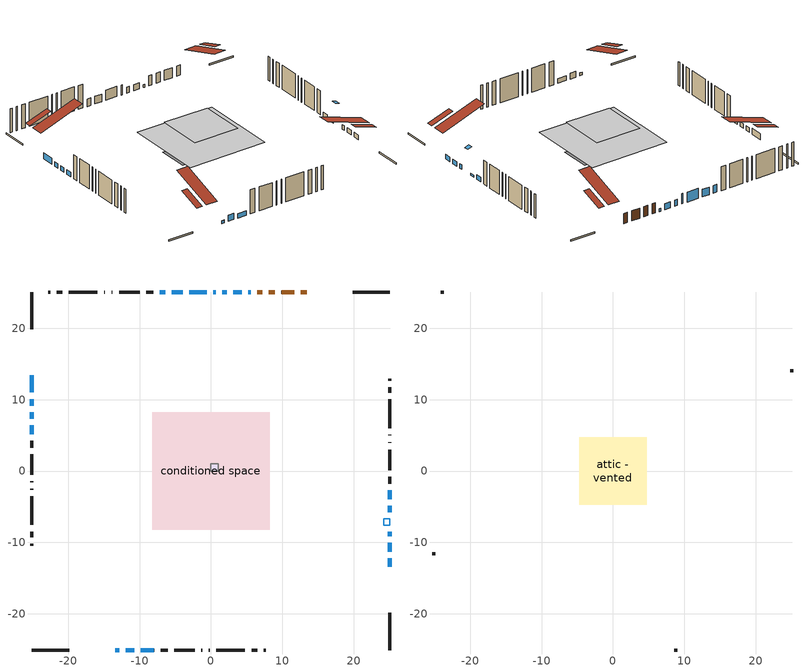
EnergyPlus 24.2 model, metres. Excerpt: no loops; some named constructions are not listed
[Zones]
conditioned space
 floor outside (Floor1 construction): -0.78,-0.78 -0.78,0.78 0.78,0.78 0.78,-0.78 z0
 floor outside (Floor2 construction): -2.82,-2.82 -2.82,2.82 2.82,2.82 2.82,-2.82 z0
 floor adiabatic (AdiabaticFloorConstruction): -8.23,-8.23 -8.23,8.23 8.23,8.23 8.23,-8.23 z2.44
 floor foundation (Slab1 construction): -6.24,-3.1 -6.24,3.1 6.24,3.1 6.24,-3.1 z0
 wall outside (RimJoist1 construction): 25.1,25.1 19.87,25.1 / -25.1,-25.1 -19.87,-25.1 / -25.1,25.1 -25.1,19.87 / 25.1,-25.1 25.1,-19.87 z0:0.3
 wall outside (AdiabaticWallConstruction 1): 13.46,25.1 12.58,25.1 / 11.66,25.1 9.89,25.1 / 8.96,25.1 8.09,25.1 / 7.16,25.1 6.49,25.1 z0:2.03
 wall outside (AdiabaticWallConstruction): 5.56,25.1 5.25,25.1 / -13.46,-25.1 -12.9,-25.1 z0:0.56; 25.1,-13.46 25.1,-12.24 / 25.1,-11.31 25.1,-10.09 / -25.1,10.09 -25.1,9.17 / 25.1,-9.16 25.1,-8.55 / -9.82,-25.1 -7.99,-25.1 / 25.1,-3.93 25.1,-2.71 / -25.1,8.25 -25.1,7.33 / -25.1,6.4 -25.1,5.18 z0:0.92; 4.33,25.1 3.11,25.1 / 2.18,25.1 1.57,25.1 / -25.1,13.46 -25.1,11.02 / -11.97,-25.1 -10.75,-25.1 z0:1.22; 0.64,25.1 0.33,25.1 / -0.59,25.1 -3.03,25.1 z0:2.03; 25.1,-5.78 25.1,-4.86 z0:0.46; -3.96,25.1 -5.49,25.1 z0:1.52; -6.41,25.1 -7.18,25.1 z0:1.53
 wall outside (Wall1 construction): -8.11,25.1 -9.09,25.1 / -7.06,-25.1 -6.08,-25.1 / -25.1,4.25 -25.1,3.27 / 25.1,-1.79 25.1,-0.81 z0:4.88
 wall outside (Wall2 construction): -10.02,25.1 -12.89,25.1 / -5.15,-25.1 -2.28,-25.1 / -25.1,2.34 -25.1,-0.53 / 25.1,0.12 25.1,3 z0:4.88
 wall outside (Wall3 construction): -13.82,25.1 -13.94,25.1 / -1.35,-25.1 -1.23,-25.1 / -25.1,-1.46 -25.1,-1.58 / 25.1,3.93 25.1,4.05 z0:4.88
 wall outside (Wall4 construction): -14.87,25.1 -14.99,25.1 / -0.3,-25.1 -0.18,-25.1 / -25.1,-2.51 -25.1,-2.63 / 25.1,4.98 25.1,5.1 z0:4.88
 wall outside (Wall5 construction): -15.92,25.1 -19.92,25.1 / 0.75,-25.1 4.75,-25.1 / -25.1,-3.56 -25.1,-7.56 / 25.1,6.02 25.1,10.03 z0:4.88
 wall outside (Wall6 construction): -20.85,25.1 -21.64,25.1 / 5.68,-25.1 6.47,-25.1 / -25.1,-8.49 -25.1,-9.28 / 25.1,10.96 25.1,11.75 z0:4.88
 wall outside (Wall7 construction): -22.57,25.1 -22.83,25.1 / 7.4,-25.1 7.66,-25.1 / -25.1,-10.21 -25.1,-10.47 / 25.1,12.68 25.1,12.94 z0:4.88
 window (WindowConstruction 17): 5.56,25.1 5.25,25.1 z0:0.56
 window (WindowConstruction 18): -13.46,-25.1 -12.9,-25.1 z0:0.56
 window (WindowConstruction 7): 25.1,-13.46 25.1,-12.24 z0:0.91
 window (WindowConstruction 8): 25.1,-11.31 25.1,-10.09 z0:0.91
 window (WindowConstruction 9): 4.33,25.1 3.11,25.1 z0:1.22
 window (WindowConstruction 10): 2.18,25.1 1.57,25.1 z0:1.22
 window (WindowConstruction 11): -25.1,13.46 -25.1,11.02 z0:1.22
 window (WindowConstruction 12): -11.97,-25.1 -10.75,-25.1 z0:1.22
 window (WindowConstruction 13): -25.1,10.09 -25.1,9.17 z0:0.91
 window (WindowConstruction): 25.1,-9.16 25.1,-8.55 z0:0.91
 window (WindowConstruction 14): -9.82,-25.1 -7.99,-25.1 z0:0.91
 window (WindowConstruction 15): 0.64,25.1 0.33,25.1 z0:2.03
 window (WindowConstruction 16): -0.6,25.1 -3.03,25.1 z0:2.03
 window (WindowConstruction 1): 25.1,-5.78 25.1,-4.86 z0:0.46
 window (WindowConstruction 2): 25.1,-3.93 25.1,-2.71 z0:0.91
 window (WindowConstruction 3): -25.1,8.24 -25.1,7.33 z0:0.91
 window (WindowConstruction 4): -3.96,25.1 -5.49,25.1 z0:1.52
 window (WindowConstruction 5): -6.42,25.1 -7.18,25.1 z0:1.52
 window (WindowConstruction 6): -25.1,6.4 -25.1,5.18 z0:0.91
 door (Door): 13.46,25.1 12.58,25.1 z0:2.03
 door (Door 1): 11.66,25.1 9.89,25.1 z0:2.03
 door (Door 2): 8.96,25.1 8.09,25.1 z0:2.03
 door (Door 3): 7.16,25.1 6.49,25.1 z0:2.03
 ceiling adiabatic (AdiabaticFloorConstruction): 8.23,-8.23 8.23,8.23 -8.23,8.23 -8.23,-8.23 z2.44
 roof outside (Roof1 construction): 17.73,25.1,4.88 17.73,20.5,6.41 18.95,20.5,6.41 18.95,25.1,4.88; -17.73,-25.1,4.88 -17.73,-20.5,6.41 -18.95,-20.5,6.41 -18.95,-25.1,4.88; -25.1,17.73,4.88 -20.5,17.73,6.41 -20.5,18.95,6.41 -25.1,18.95,4.88; 25.1,-17.73,4.88 20.5,-17.73,6.41 20.5,-18.95,6.41 25.1,-18.95,4.88
 roof outside (AdiabaticRoofConstruction): 25.1,-6.7,4.88 24.23,-6.7,5.17 24.23,-7.62,5.17 25.1,-7.62,4.88
 skylight (SkylightConstruction): 25.1,-6.71,4.88 24.23,-6.71,5.17 24.23,-7.62,5.17 25.1,-7.62,4.88
furnace airloop ret air zone
 floor adiabatic (AdiabaticConst): 0,0 0,1 1,1 1,0 z0
 wall adiabatic (AdiabaticConst): 0,1 0,0 1,0 1,1 0,1 z0:1
 ceiling adiabatic (AdiabaticConst): 1,0 1,1 0,1 0,0 z1
attic - vented
 floor to conditioned space (Floor3 construction Reversed): -4.71,-4.71 -4.71,4.71 4.71,4.71 4.71,-4.71 z4.88
 wall outside (Wall8 construction): -23.76,25.1 -24.17,25.1 / 8.59,-25.1 9,-25.1 / -25.1,-11.4 -25.1,-11.81 / 25.1,13.87 25.1,14.28 z0:4.88
 roof outside (Roof2 construction): 14.38,25.1,4.88 14.38,15.92,7.94 16.8,15.92,7.94 16.8,25.1,4.88; -14.38,-25.1,4.88 -14.38,-15.92,7.94 -16.8,-15.92,7.94 -16.8,-25.1,4.88; -25.1,14.38,4.88 -15.92,14.38,7.94 -15.92,16.8,7.94 -25.1,16.8,4.88; 25.1,-14.38,4.88 15.92,-14.38,7.94 15.92,-16.8,7.94 25.1,-16.8,4.88
[Construction]
Floor3 construction: ceiling loosefill ins, ceiling stud and cavity, gypsum board
[EnergyManagementSystem:Program]
component_loads_program: Set loads_htg_walls = 0; Set loads_htg_rim_joists = 0; Set loads_htg_foundation_walls = 0; Set loads_htg_floors = 0; Set loads_htg_slabs = 0; Set loads_htg_ceilings = 0; Set loads_htg_roofs = 0; Set loads_htg_windows_conduction = 0; Set loads_htg_windows_solar = 0; Set loads_htg_doors = 0; Set loads_htg_skylights_conduction = 0; Set loads_htg_skylights_solar = 0; Set loads_htg_internal_mass = 0; Set loads_htg_intgains = 0; Set loads_htg_lighting = 0; Set loads_htg_infil = 0; Set loads_htg_mechvent = 0; Set loads_htg_natvent = 0; Set loads_htg_whf = 0; Set loads_htg_ducts = 0; Set loads_clg_walls = 0; Set loads_clg_rim_joists = 0; Set loads_clg_foundation_walls = 0; Set loads_clg_floors = 0; Set loads_clg_slabs = 0; Set loads_clg_ceilings = 0; Set loads_clg_roofs = 0; Set loads_clg_windows_conduction = 0; Set loads_clg_windows_solar = 0; Set loads_clg_doors = 0; Set loads_clg_skylights_conduction = 0; Set loads_clg_skylights_solar = 0; Set loads_clg_internal_mass = 0; Set loads_clg_intgains = 0; Set loads_clg_lighting = 0; Set loads_clg_infil = 0; Set loads_clg_mechvent = 0; Set loads_clg_natvent = 0; Set loads_clg_whf = 0; Set loads_clg_ducts = 0; Set hr_walls = 0; Set hr_walls = hr_walls + s_conv_14 + s_ig_14 + s_sol_14 + s_lgt_14 + s_surf_14; Set hr_walls = hr_walls + s_conv_15 + s_ig_15 + s_sol_15 + s_lgt_15 + s_surf_15; Set hr_walls = hr_walls + s_conv_16 + s_ig_16 + s_sol_16 + s_lgt_16 + s_surf_16; Set hr_walls = hr_walls + s_conv_17 + s_ig_17 + s_sol_17 + s_lgt_17 + s_surf_17; Set hr_walls = hr_walls + s_conv_18 + s_ig_18 + s_sol_18 + s_lgt_18 + s_surf_18; Set hr_walls = hr_walls + s_conv_19 + s_ig_19 + s_sol_19 + s_lgt_19 + s_surf_19; Set hr_walls = hr_walls + s_conv_20 + s_ig_20 + s_sol_20 + s_lgt_20 + s_surf_20; Set hr_walls = hr_walls + s_conv_21 + s_ig_21 + s_sol_21 + s_lgt_21 + s_surf_21; Set hr_walls = hr_walls + s_conv_22 + s_ig_22 + s_sol_22 + s_lgt_22 + s_surf_22; Set hr_walls = hr_walls + s_conv_23 + s_ig_23 + s_sol_23 + s_lgt_23 + s_surf_23; Set hr_walls = hr_walls + s_conv_24 + s_ig_24 + s_sol_24 + s_lgt_24 + s_surf_24; Set hr_walls = hr_walls + s_conv_25 + s_ig_25 + s_sol_25 + s_lgt_25 + s_surf_25; Set hr_walls = hr_walls + s_conv_26 + s_ig_26 + s_sol_26 + s_lgt_26 + s_surf_26; Set hr_walls = hr_walls + s_conv_27 + s_ig_27 + s_sol_27 + s_lgt_27 + s_surf_27; Set hr_walls = hr_walls + s_conv_28 + s_ig_28 + s_sol_28 + s_lgt_28 + s_surf_28; Set hr_walls = hr_walls + s_conv_29 + s_ig_29 + s_sol_29 + s_lgt_29 + s_surf_29; Set hr_walls = hr_walls + s_conv_30 + s_ig_30 + s_sol_30 + s_lgt_30 + s_surf_30; Set hr_walls = hr_walls + s_conv_31 + s_ig_31 + s_sol_31 + s_lgt_31 + s_surf_31; Set hr_walls = hr_walls + s_conv_32 + s_ig_32 + s_sol_32 + s_lgt_32 + s_surf_32; Set hr_walls = hr_walls + s_conv_33 + s_ig_33 + s_sol_33 + s_lgt_33 + s_surf_33; Set hr_walls = hr_walls + s_conv_34 + s_ig_34 + s_sol_34 + s_lgt_34 + s_surf_34; Set hr_walls = hr_walls + s_conv_35 + s_ig_35 + s_sol_35 + s_lgt_35 + s_surf_35; Set hr_walls = hr_walls + s_conv_36 + s_ig_36 + s_sol_36 + s_lgt_36 + s_surf_36; Set hr_walls = hr_walls + s_conv_37 + s_ig_37 + s_sol_37 + s_lgt_37 + s_surf_37; Set hr_walls = hr_walls + s_conv_38 + s_ig_38 + s_sol_38 + s_lgt_38 + s_surf_38; Set hr_walls = hr_walls + s_conv_39 + s_ig_39 + s_sol_39 + s_lgt_39 + s_surf_39; Set hr_walls = hr_walls + s_conv_40 + s_ig_40 + s_sol_40 + s_lgt_40 + s_surf_40; Set hr_walls = hr_walls + s_conv_41 + s_ig_41 + s_sol_41 + s_lgt_41 + s_surf_41; Set hr_rim_joists = 0; Set hr_rim_joists = hr_rim_joists + s_conv_5 + s_ig_5 + s_sol_5 + s_lgt_5 + s_surf_5; Set hr_rim_joists = hr_rim_joists + s_conv_6 + s_ig_6 + s_sol_6 + s_lgt_6 + s_surf_6; Set hr_rim_joists = hr_rim_joists + s_conv_7 + s_ig_7 + s_sol_7 + s_lgt_7 + s_surf_7; Set hr_rim_joists = hr_rim_joists + s_conv_8 + s_ig_8 + s_sol_8 + s_lgt_8 + s_surf_8; Set hr_foundation_walls = 0; Set hr_floors = 0; Set hr_floors = hr_floors + s_conv + s_ig + s_sol + s_lgt + s_surf; Set hr_floors = hr_floors + s_conv_1 + s_ig_1 + s_sol_1 + s_lgt_1 + s_surf_1; Set hr_slabs = 0; Set hr_slabs = hr_slabs + s_conv_13 + s_ig_13 + s_sol_13 + s_lgt_13 + s_surf_13; Set hr_ceilings = 0; Set hr_ceilings = hr_ceilings + s_conv_2 + s_ig_2 + s_sol_2 + s_lgt_2 + s_surf_2; Set hr_roofs = 0; Set hr_roofs = hr_roofs + s_conv_9 + s_ig_9 + s_sol_9 + s_lgt_9 + s_surf_9; Set hr_roofs = hr_roofs + s_conv_10 + s_ig_10 + s_sol_10 + s_lgt_10 + s_surf_10; Set hr_roofs = hr_roofs + s_conv_11 + s_ig_11 + s_sol_11 + s_lgt_11 + s_surf_11; Set hr_roofs = hr_roofs + s_conv_12 + s_ig_12 + s_sol_12 + s_lgt_12 + s_surf_12; Set hr_windows_conduction = 0; Set hr_windows_conduction = hr_windows_conduction + ss_conv_4; Set hr_windows_conduction = hr_windows_conduction + ss_ig_4; Set hr_windows_conduction = hr_windows_conduction + ss_surf_4; Set hr_windows_conduction = hr_windows_conduction + ss_conv_5; Set hr_windows_conduction = hr_windows_conduction + ss_ig_5; Set hr_windows_conduction = hr_windows_conduction + ss_surf_5; Set hr_windows_conduction = hr_windows_conduction + ss_conv_6; Set hr_windows_conduction = hr_windows_conduction + ss_ig_6; Set hr_windows_conduction = hr_windows_conduction + ss_surf_6; Set hr_windows_conduction = hr_windows_conduction + ss_conv_7; Set hr_windows_conduction = hr_windows_conduction + ss_ig_7; Set hr_windows_conduction = hr_windows_conduction + ss_surf_7; Set hr_windows_conduction = hr_windows_conduction + ss_conv_8; Set hr_windows_conduction = hr_windows_conduction + ss_ig_8; Set hr_windows_conduction = hr_windows_conduction + ss_surf_8; Set hr_windows_conduction = hr_windows_conduction + ss_conv_9; Set hr_windows_conduction = hr_windows_conduction + ss_ig_9; Set hr_windows_conduction = hr_windows_conduction + ss_surf_9; Set hr_windows_conduction = hr_windows_conduction + ss_conv_10; Set hr_windows_conduction = hr_windows_conduction + ss_ig_10; Set hr_windows_conduction = hr_windows_conduction + ss_surf_10; Set hr_windows_conduction = hr_windows_conduction + ss_conv_11; Set hr_windows_conduction = hr_windows_conduction + ss_ig_11; Set hr_windows_conduction = hr_windows_conduction + ss_surf_11; Set hr_windows_conduction = hr_windows_conduction + ss_conv_12; Set hr_windows_conduction = hr_windows_conduction + ss_ig_12; Set hr_windows_conduction = hr_windows_conduction + ss_surf_12; Set hr_windows_conduction = hr_windows_conduction + ss_conv_13; Set hr_windows_conduction = hr_windows_conduction + ss_ig_13; Set hr_windows_conduction = hr_windows_conduction + ss_surf_13; Set hr_windows_conduction = hr_windows_conduction + ss_conv_14; Set hr_windows_conduction = hr_windows_conduction + ss_ig_14; Set hr_windows_conduction = hr_windows_conduction + ss_surf_14; Set hr_windows_conduction = hr_windows_conduction + ss_conv_15; Set hr_windows_conduction = hr_windows_conduction + ss_ig_15; Set hr_windows_conduction = hr_windows_conduction + ss_surf_15; Set hr_windows_conduction = hr_windows_conduction + ss_conv_16; Set hr_windows_conduction = hr_windows_conduction + ss_ig_16; Set hr_windows_conduction = hr_windows_conduction + ss_surf_16; Set hr_windows_conduction = hr_windows_conduction + ss_conv_18; Set hr_windows_conduction = hr_windows_conduction + ss_ig_18; Set hr_windows_conduction = hr_windows_conduction + ss_surf_18; Set hr_windows_conduction = hr_windows_conduction + ss_conv_19; Set hr_windows_conduction = hr_windows_conduction + ss_ig_19; Set hr_windows_conduction = hr_windows_conduction + ss_surf_19; Set hr_windows_conduction = hr_windows_conduction + ss_conv_20; Set hr_windows_conduction = hr_windows_conduction + ss_ig_20; Set hr_windows_conduction = hr_windows_conduction + ss_surf_20; Set hr_windows_conduction = hr_windows_conduction + ss_conv_21; Set hr_windows_conduction = hr_windows_conduction + ss_ig_21; Set hr_windows_conduction = hr_windows_conduction + ss_surf_21; Set hr_windows_conduction = hr_windows_conduction + ss_conv_22; Set hr_windows_conduction = hr_windows_conduction + ss_ig_22; Set hr_windows_conduction = hr_windows_conduction + ss_surf_22; Set hr_windows_conduction = hr_windows_conduction + ss_conv_23; Set hr_windows_conduction = hr_windows_conduction + ss_ig_23; Set hr_windows_conduction = hr_windows_conduction + ss_surf_23; Set hr_windows_solar = 0; Set hr_windows_solar = hr_windows_solar - ss_trans_in * ZoneTimestep * 3600 + ss_back_out * ZoneTimestep * 3600 + ss_trans_out * ZoneTimestep * 3600; Set hr_windows_solar = hr_windows_solar - ss_trans_in_1 * ZoneTimestep * 3600 + ss_back_out_1 * ZoneTimestep * 3600 + ss_trans_out_1 * ZoneTimestep * 3600; Set hr_windows_solar = hr_windows_solar - ss_trans_in_2 * ZoneTimestep * 3600 + ss_back_out_2 * ZoneTimestep * 3600 + ss_trans_out_2 * ZoneTimestep * 3600; Set hr_windows_solar = hr_windows_solar - ss_trans_in_3 * ZoneTimestep * 3600 + ss_back_out_3 * ZoneTimestep * 3600 + ss_trans_out_3 * ZoneTimestep * 3600; Set hr_windows_solar = hr_windows_solar - ss_trans_in_4 * ZoneTimestep * 3600 + ss_back_out_4 * ZoneTimestep * 3600 + ss_trans_out_4 * ZoneTimestep * 3600; Set hr_windows_solar = hr_windows_solar - ss_trans_in_5 * ZoneTimestep * 3600 + ss_back_out_5 * ZoneTimestep * 3600 + ss_trans_out_5 * ZoneTimestep * 3600; Set hr_windows_solar = hr_windows_solar - ss_trans_in_6 * ZoneTimestep * 3600 + ss_back_out_6 * ZoneTimestep * 3600 + ss_trans_out_6 * ZoneTimestep * 3600; Set hr_windows_solar = hr_windows_solar - ss_trans_in_7 * ZoneTimestep * 3600 + ss_back_out_7 * ZoneTimestep * 3600 + ss_trans_out_7 * ZoneTimestep * 3600; Set hr_windows_solar = hr_windows_solar - ss_trans_in_8 * ZoneTimestep * 3600 + ss_back_out_8 * ZoneTimestep * 3600 + ss_trans_out_8 * ZoneTimestep * 3600; Set hr_windows_solar = hr_windows_solar - ss_trans_in_9 * ZoneTimestep * 3600 + ss_back_out_9 * ZoneTimestep * 3600 + ss_trans_out_9 * ZoneTimestep * 3600; Set hr_windows_solar = hr_windows_solar - ss_trans_in_10 * ZoneTimestep * 3600 + ss_back_out_10 * ZoneTimestep * 3600 + ss_trans_out_10 * ZoneTimestep * 3600; Set hr_windows_solar = hr_windows_solar - ss_trans_in_11 * ZoneTimestep * 3600 + ss_back_out_11 * ZoneTimestep * 3600 + ss_trans_out_11 * ZoneTimestep * 3600; Set hr_windows_solar = hr_windows_solar - ss_trans_in_12 * ZoneTimestep * 3600 + ss_back_out_12 * ZoneTimestep * 3600 + ss_trans_out_12 * ZoneTimestep * 3600; Set hr_windows_solar = hr_windows_solar - ss_trans_in_14 * ZoneTimestep * 3600 + ss_back_out_14 * ZoneTimestep * 3600 + ss_trans_out_14 * ZoneTimestep * 3600; Set hr_windows_solar = hr_windows_solar - ss_trans_in_15 * ZoneTimestep * 3600 + ss_back_out_15 * ZoneTimestep * 3600 + ss_trans_out_15 * ZoneTimestep * 3600; Set hr_windows_solar = hr_windows_solar - ss_trans_in_16 * ZoneTimestep * 3600 + ss_back_out_16 * ZoneTimestep * 3600 + ss_trans_out_16 * ZoneTimestep * 3600; Set hr_windows_solar = hr_windows_solar - ss_trans_in_17 * ZoneTimestep * 3600 + ss_back_out_17 * ZoneTimestep * 3600 + ss_trans_out_17 * ZoneTimestep * 3600; Set hr_windows_solar = hr_windows_solar - ss_trans_in_18 * ZoneTimestep * 3600 + ss_back_out_18 * ZoneTimestep * 3600 + ss_trans_out_18 * ZoneTimestep * 3600; Set hr_windows_solar = hr_windows_solar - ss_trans_in_19 * ZoneTimestep * 3600 + ss_back_out_19 * ZoneTimestep * 3600 + ss_trans_out_19 * ZoneTimestep * 3600; Set hr_doors = 0; Set hr_doors = hr_doors + ss_sol; Set hr_doors = hr_doors + ss_lgt; Set hr_doors = hr_doors + ss_conv; Set hr_doors = hr_doors + ss_ig; Set hr_doors = hr_doors + ss_surf; Set hr_doors = hr_doors + ss_sol_1; Set hr_doors = hr_doors + ss_lgt_1; Set hr_doors = hr_doors + ss_conv_1; Set hr_doors = hr_doors + ss_ig_1; Set hr_doors = hr_doors + ss_surf_1; Set hr_doors = hr_doors + ss_sol_2; Set hr_doors = hr_doors + ss_lgt_2; Set hr_doors = hr_doors + ss_conv_2; Set hr_doors = hr_doors + ss_ig_2; Set hr_doors = hr_doors + ss_surf_2; Set hr_doors = hr_doors + ss_sol_3; Set hr_doors = hr_doors + ss_lgt_3; Set hr_doors = hr_doors + ss_conv_3; Set hr_doors = hr_doors + ss_ig_3; Set hr_doors = hr_doors + ss_surf_3; Set hr_skylights_conduction = 0; Set hr_skylights_conduction = hr_skylights_conduction + ss_conv_17; Set hr_skylights_conduction = hr_skylights_conduction + ss_ig_17; Set hr_skylights_conduction = hr_skylights_conduction + ss_surf_17; Set hr_skylights_solar = 0; Set hr_skylights_solar = hr_skylights_solar - ss_trans_in_13 * ZoneTimestep * 3600 + ss_back_out_13 * ZoneTimestep * 3600 + ss_trans_out_13 * ZoneTimestep * 3600; Set hr_internal_mass = 0; Set hr_internal_mass = hr_internal_mass + s_conv_3 + s_ig_3 + s_sol_3 + s_lgt_3 + s_surf_3; Set hr_internal_mass = hr_internal_mass + s_conv_4 + s_ig_4 + s_sol_4 + s_lgt_4 + s_surf_4; Set hr_internal_mass = hr_internal_mass + im_conv + im_ig + im_sol + im_lgt + im_surf; Set hr_internal_mass = hr_internal_mass + im_conv_1 + im_ig_1 + im_sol_1 + im_lgt_1 + im_surf_1; Set hr_intgains = 0; Set hr_intgains = hr_intgains - ig_ee_conv - ig_ee_rad - ig_ee_conv_1 - ig_ee_rad_1 - ig_ee_conv_2 - ig_ee_rad_2 - ig_ee_conv_3 - ig_ee_rad_3 - ig_ee_conv_4 - ig_ee_rad_4 - ig_ee_conv_5 - ig_ee_rad_5 - ig_ee_conv_6 - ig_ee_rad_6 - ig_oe_conv - ig_oe_rad - ig_oe_conv_1 - ig_oe_rad_1 - ig_oe_conv_2 - ig_oe_rad_2 - ig_oe_conv_3 - ig_oe_rad_3 - ig_oe_conv_4 - ig_oe_rad_4 - ig_ppl_conv - ig_ppl_rad; Set hr_lighting = 0; Set hr_lighting = hr_lighting - ig_lgt_conv - ig_lgt_rad - ig_lgt_vis; Set hr_infil = 0; Set hr_infil = hr_infil - airflow_gain + airflow_loss; Set hr_natvent = 0; Set hr_natvent = hr_natvent - airflow_gain_1 + airflow_loss_1; Set hr_whf = 0; Set hr_whf = hr_whf - airflow_gain_2 + airflow_loss_2; Set hr_mechvent = 0; Set hr_mechvent = hr_mechvent - mv_conv - mv_rad - mv_conv_1 - mv_rad_1 - mv_conv_2 - mv_rad_2 - mv_conv_3 - mv_rad_3 - mv_conv_4 - mv_rad_4 - mv_conv_5 - mv_rad_5 - mv_conv_6 - mv_rad_6 - mv_conv_7 - mv_rad_7 - mv_conv_8 - mv_rad_8; Set hr_ducts = 0; Set hr_ducts = hr_ducts - ducts_conv - ducts_rad - ducts_conv_1 - ducts_rad_1 - ducts_conv_2 - ducts_rad_2 - ducts_conv_3 - ducts_rad_3 - ducts_conv_4 - ducts_rad_4 - ducts_conv_5 - ducts_rad_5; Set hr_intgains = hr_intgains + dhw_loss * (0.64*(1-dhw_rtf) + 1.0*dhw_rtf); Set hr_ducts = hr_ducts + (duct_mix_loss_1 - duct_mix_gain_1); Set htg_mode = 0; Set clg_mode = 0; If (htg_load_cond > 0); Set htg_mode = 1.0; ElseIf (clg_load_cond > 0); Set clg_mode = 0.0; Else; Set htg_season = 0; Set clg_season = 0; If ((DayOfYear >= 1) && (DayOfYear <= 365)); Set clg_season = 1; EndIf; If ((DayOfYear >= 1) && (DayOfYear <= 365)); Set htg_season = 1; EndIf; If ((airflow_gain_1 <> 0) || (airflow_loss_1 <> 0)) && (clg_season == 1); Set clg_mode = 0.0; ElseIf ((airflow_gain_2 <> 0) || (airflow_loss_2 <> 0)) && (clg_season == 1); Set clg_mode = 0.0; Else; Set Tmid_setpoint = (htg_sp_s_1 + clg_sp_s_1) / 2; If (tin_s_1 > Tmid_setpoint) && (clg_season == 1); Set clg_mode = 0.0; ElseIf (tin_s_1 < Tmid_setpoint) && (htg_season == 1); Set htg_mode = 1.0; EndIf; EndIf; EndIf; Set loads_htg_walls = loads_htg_walls + (hr_walls * htg_mode * 1); Set loads_htg_rim_joists = loads_htg_rim_joists + (hr_rim_joists * htg_mode * 1); Set loads_htg_foundation_walls = loads_htg_foundation_walls + (hr_foundation_walls * htg_mode * 1); Set loads_htg_floors = loads_htg_floors + (hr_floors * htg_mode * 1); Set loads_htg_slabs = loads_htg_slabs + (hr_slabs * htg_mode * 1); Set loads_htg_ceilings = loads_htg_ceilings + (hr_ceilings * htg_mode * 1); Set loads_htg_roofs = loads_htg_roofs + (hr_roofs * htg_mode * 1); Set loads_htg_windows_conduction = loads_htg_windows_conduction + (hr_windows_conduction * htg_mode * 1); Set loads_htg_windows_solar = loads_htg_windows_solar + (hr_windows_solar * htg_mode * 1); Set loads_htg_doors = loads_htg_doors + (hr_doors * htg_mode * 1); Set loads_htg_skylights_conduction = loads_htg_skylights_conduction + (hr_skylights_conduction * htg_mode * 1); Set loads_htg_skylights_solar = loads_htg_skylights_solar + (hr_skylights_solar * htg_mode * 1); Set loads_htg_internal_mass = loads_htg_internal_mass + (hr_internal_mass * htg_mode * 1); Set loads_htg_intgains = loads_htg_intgains + (hr_intgains * htg_mode * 1); Set loads_htg_lighting = loads_htg_lighting + (hr_lighting * htg_mode * 1); Set loads_htg_infil = loads_htg_infil + (hr_infil * htg_mode * 1); Set loads_htg_mechvent = loads_htg_mechvent + (hr_mechvent * htg_mode * 1); Set loads_htg_natvent = loads_htg_natvent + (hr_natvent * htg_mode * 1); Set loads_htg_whf = loads_htg_whf + (hr_whf * htg_mode * 1); Set loads_htg_ducts = loads_htg_ducts + (hr_ducts * htg_mode * 1); Set loads_clg_walls = loads_clg_walls + (-hr_walls * clg_mode * 1); Set loads_clg_rim_joists = loads_clg_rim_joists + (-hr_rim_joists * clg_mode * 1); Set loads_clg_foundation_walls = loads_clg_foundation_walls + (-hr_foundation_walls * clg_mode * 1); Set loads_clg_floors = loads_clg_floors + (-hr_floors * clg_mode * 1); Set loads_clg_slabs = loads_clg_slabs + (-hr_slabs * clg_mode * 1); Set loads_clg_ceilings = loads_clg_ceilings + (-hr_ceilings * clg_mode * 1); Set loads_clg_roofs = loads_clg_roofs + (-hr_roofs * clg_mode * 1); Set loads_clg_windows_conduction = loads_clg_windows_conduction + (-hr_windows_conduction * clg_mode * 1); Set loads_clg_windows_solar = loads_clg_windows_solar + (-hr_windows_solar * clg_mode * 1); Set loads_clg_doors = loads_clg_doors + (-hr_doors * clg_mode * 1); Set loads_clg_skylights_conduction = loads_clg_skylights_conduction + (-hr_skylights_conduction * clg_mode * 1); Set loads_clg_skylights_solar = loads_clg_skylights_solar + (-hr_skylights_solar * clg_mode * 1); Set loads_clg_internal_mass = loads_clg_internal_mass + (-hr_internal_mass * clg_mode * 1); Set loads_clg_intgains = loads_clg_intgains + (-hr_intgains * clg_mode * 1); Set loads_clg_lighting = loads_clg_lighting + (-hr_lighting * clg_mode * 1); Set loads_clg_infil = loads_clg_infil + (-hr_infil * clg_mode * 1); Set loads_clg_mechvent = loads_clg_mechvent + (-hr_mechvent * clg_mode * 1); Set loads_clg_natvent = loads_clg_natvent + (-hr_natvent * clg_mode * 1); Set loads_clg_whf = loads_clg_whf + (-hr_whf * clg_mode * 1); Set loads_clg_ducts = loads_clg_ducts + (-hr_ducts * clg_mode * 1)
infil_program: Set p_m = 0.14; Set p_s = 0.22; Set s_m = 270; Set s_s = 370; Set z_m = 9.99744; Set z_s = 2.5262896885570982; Set f_t = (((s_m/z_m)^p_m)*((z_s/s_s)^p_s)); Set Tdiff = tin_s-tout_s; Set dT = @Abs Tdiff; Set c = 0.0845; Set Cs = 0.0624; Set Cw = 0.1507; Set n = 0.65; Set sft = (f_t*0.54); Set temp1 = ((c*Cw)*((sft*site_vw_s)^(2*n)))^2; Set Qinf = (((c*Cs*(dT^n))^2)+temp1)^0.5; Set Qinf = (@Max Qinf 0); Set mech_vent_house_fan_sensible_load_act = 0.0; Set mech_vent_house_fan_latent_load_act = 0.0; Set OASupInPb = out_pb_s; Set OASupInTemp = tout_s; Set OASupInW = out_wt_s; Set OASupRho = (@RhoAirFnPbTdbW OASupInPb OASupInTemp OASupInW); Set OASupCp = (@CpAirFnW OASupInW); Set OASupInEnth = (@HFnTdbW OASupInTemp OASupInW); Set ZoneTemp = tin_s; Set ZoneW = win_s; Set ZoneCp = (@CpAirFnW ZoneW); Set ZoneAirEnth = (@HFnTdbW ZoneTemp ZoneW); Set mech_vent_house_fan_cfis_act = 0.0; Set QWHV_cfis_sup = 0.0; Set QWHV_cfis_suppl_sup = 0.0; Set QWHV_cfis_suppl_exh = 0.0; Set Qrange = 0; Set Qrange = Qrange + 0.0708 * mech_vent_range_fan_0_sch_s; Set Qrange = Qrange + 0.0708 * mech_vent_range_fan_1_sch_s; Set Qbath = 0; Set Qbath = Qbath + 0.0236 * mech_vent_bath_fan_0_sch_s; Set Qbath = Qbath + 0.0236 * mech_vent_bath_fan_1_sch_s; Set Qbath = Qbath + 0.0236 * mech_vent_bath_fan_2_sch_s; Set Qdryer = 0; Set Qdryer = Qdryer + 0.00308 * clothes_dryer_exhaust_0_sch_s; Set QWHV_sup = 0.0; Set QWHV_exh = 0.0; Set Qsupply = QWHV_sup + QWHV_cfis_sup + QWHV_cfis_suppl_sup; Set Qexhaust = Qrange + Qbath + Qdryer + QWHV_exh + QWHV_cfis_suppl_exh; Set Qfan = (@Max Qexhaust Qsupply); Set Qducts = 0; Set Qducts = Qducts - furnace_airloop_0_DuctImbalLkSupFanEquivCond; Set Qducts = Qducts + furnace_airloop_0_DuctImbalLkExhFanEquivCond; If Qducts < 0; Set Qsupply = Qsupply - Qducts; Else; Set Qexhaust = Qexhaust + Qducts; EndIf; Set Qfan_with_ducts = (@Max Qexhaust Qsupply); Set Qimb = (@Abs (Qsupply - Qexhaust)); If Qinf + Qimb > 0; Set Qtot = Qfan_with_ducts + (Qinf^2) / (Qinf + Qimb); Else; Set Qtot = Qfan_with_ducts; EndIf; Set Qinf_adj = Qtot - Qfan; Set infil_flow_act = Qinf_adj; Set infil_program_Qinf = Qinf_adj; Set infil_program_Qfan = Qfan; Set Qload = Qfan; Set Effectiveness_Sens = 0.0; Set Effectiveness_Lat = 0.0; Set Fan_MFR = Qload * OASupRho; Set ZoneInEnth = OASupInEnth; Set ZoneInTemp = OASupInTemp; Set FanTotalToCond = Fan_MFR * (ZoneInEnth - ZoneAirEnth); Set FanSensToCond = Fan_MFR * ZoneCp * (ZoneInTemp - ZoneTemp); Set FanLatToCond = FanTotalToCond - FanSensToCond; Set mech_vent_house_fan_sensible_load_act = mech_vent_house_fan_sensible_load_act + FanSensToCond; Set mech_vent_house_fan_latent_load_act = mech_vent_house_fan_latent_load_act + FanLatToCond
natural_vent_program: Set Tin = tin_s; Set Tout = tout_s; Set Wout = out_wt_s; Set Pbar = out_pb_s; Set Phiout = (@RhFnTdbWPb Tout Wout Pbar); Set MaxHR = 0.0115; Set Tnvsp = (htg_sp_s + clg_sp_s) / 2; Set NVavail = natural_vent_s; Set ClgSsnAvail = cool_season; Set Qnv = 0; Set Qwhf = 0; Set whole_house_fan_mix_act = 0; Set whole_house_fan_act = 0; If ((Wout < MaxHR) && (Tin > Tout) && (Tin > Tnvsp) && (ClgSsnAvail > 0)); Set WHF_Flow = 0; Set Adj = (Tin-Tnvsp)/(Tin-Tout); Set Adj = (@Min Adj 1); Set Adj = (@Max Adj 0); If (WHF_Flow > 0); Set Qwhf = WHF_Flow*Adj; Set whole_house_fan_mix_act = WHF_Flow*Adj; Set WHF_W = 0; Set whole_house_fan_act = WHF_W*Adj; ElseIf (NVavail > 0); Set NVArea = 0.0; Set Cs = 9.291831016886246e-05; Set Cw = 2.256559435734258e-05; Set Tdiff = Tin-Tout; Set dT = (@Abs Tdiff); Set Vwind = site_vw_s; Set SGNV = NVArea*Adj*((((Cs*dT)+(Cw*(Vwind^2)))^0.5)/1000); Set MaxNV = 2.6827773750796804; Set Qnv = (@Min SGNV MaxNV); EndIf; EndIf; Set natural_vent_flow_act = Qnv; Set whole_house_fan_flow_act = Qwhf; Set natural_vent_program_Qnv = Qnv; Set natural_vent_program_Qwhf = Qwhf
total_airflows_program: Set total_infil_flow_rate = 0; Set total_mechvent_flow_rate = 0; Set total_natvent_flow_rate = 0; Set total_whf_flow_rate = 0; Set total_infil_flow_rate = total_infil_flow_rate + (infil_program_Qinf * 1); Set total_mechvent_flow_rate = total_mechvent_flow_rate + (infil_program_Qfan * 1); Set total_natvent_flow_rate = total_natvent_flow_rate + (natural_vent_program_Qnv * 1); Set total_whf_flow_rate = total_whf_flow_rate + (natural_vent_program_Qwhf * 1)
total_loads_program: Set loads_htg_tot = 0; Set loads_clg_tot = 0; If htg_load_cond > 0; Set loads_htg_tot = loads_htg_tot + (htg_load_cond - clg_load_cond) * 1.0; Set loads_htg_tot = loads_htg_tot + (htg_load_duct - clg_load_duct) * 1.0; EndIf; Set loads_htg_tot = (@Max loads_htg_tot 0); If clg_load_cond > 0; Set loads_clg_tot = loads_clg_tot + (clg_load_cond - htg_load_cond) * 0.0; Set loads_clg_tot = loads_clg_tot + (clg_load_duct - htg_load_duct) * 0.0; EndIf; Set loads_clg_tot = (@Max loads_clg_tot 0)
unmet_hours_program: Set htg_unmet_hours = 0; Set clg_unmet_hours = 0; Set unit_htg_unmet_hours = 0; If ((DayOfYear >= 1) && (DayOfYear <= 365)); Set unit_htg_unmet_hours = unit_htg_unmet_hours + conditioned_space_htg_unmet_s; If unit_htg_unmet_hours > htg_unmet_hours; Set htg_unmet_hours = unit_htg_unmet_hours; EndIf; EndIf
water_heater_EC_adj: If WarmupFlag == 0; Set dhw_e_cons = water_heater_energy + water_heater_on_cycle_parasitic + water_heater_off_cycle_parasitic; Set water_heater_ec_adj_act = 0.0 * dhw_e_cons / 1; EndIf
[EnergyManagementSystem:Subroutine]
furnace_airloop_0_duct_subroutine: Set AH_MFR = furnace_airloop_AH_MFR / 1; If AH_MFR > 0; Set AH_Tout = furnace_airloop_AH_Tout; Set AH_Wout = furnace_airloop_AH_Wout; Set RA_T = furnace_airloop_RA_T; Set RA_W = furnace_airloop_Ra_W; Set Fan_RTF = furnace_airloop_Fan_RTF; Set DZ_T = furnace_airloop_0_DZ_T; Set DZ_W = furnace_airloop_0_DZ_W; Set AH_VFR = furnace_airloop_AH_VFR / 1; Set h_SA = (@HFnTdbW AH_Tout AH_Wout); Set h_RA = (@HFnTdbW RA_T RA_W); Set h_fg = (@HfgAirFnWTdb AH_Wout AH_Tout); Set h_DZ = (@HFnTdbW DZ_T DZ_W); Set air_cp = 1006.0; Set f_sup = 0.0 / (furnace_airloop_max_sup_fan_mfr/1 * 1.0135); Set f_ret = 0.0 / (furnace_airloop_max_sup_fan_mfr/1 * 1.0135); Set sup_lk_mfr = f_sup * AH_MFR; Set ret_lk_mfr = f_ret * AH_MFR; Set SupTotLkToCond = sup_lk_mfr*(h_RA - h_SA); Set SupLatLkToCond = sup_lk_mfr*h_fg*(RA_W-AH_Wout); Set SupSensLkToCond = SupTotLkToCond-SupLatLkToCond; Set supply_ua = 258.567; Set eTm = 0-((Fan_RTF/(AH_MFR*air_cp))*supply_ua); Set t_sup = DZ_T+((AH_Tout-DZ_T)*(@Exp eTm)); Set SupCondToCond = AH_MFR*air_cp*(t_sup-AH_Tout); Set SupCondToDZ = 0-SupCondToCond; Set return_ua = 95.765; Set eTm = 0-((Fan_RTF/(AH_MFR*air_cp))*return_ua); Set t_ret = DZ_T+((RA_T-DZ_T)*(@Exp eTm)); Set RetCondToRP = AH_MFR*air_cp*(t_ret-RA_T); Set RetCondToDZ = 0-RetCondToRP; Set RetLatLkToRP = 0; Set RetSensLkToRP = ret_lk_mfr*air_cp*(DZ_T-RA_T); Set SupTotLkToDZ = sup_lk_mfr*(h_SA-h_DZ); Set SupLatLkToDZ = sup_lk_mfr*h_fg*(AH_Wout-DZ_W); Set SupSensLkToDZ = SupTotLkToDZ-SupLatLkToDZ; Set FracOutsideToCond = 0.0; Set FracOutsideToDZ = 0.0; Set FracCondToOutside = 0.0; Set FracDZToOutside = 0.0; Set FracDZToCond = 0.0; Set FracCondToDZ = 0.0; Set lk_imbal_vfr = @ABS(f_sup - f_ret) * AH_VFR; Set ImbalLkCondToDZ = lk_imbal_vfr * FracCondToDZ; Set ImbalLkDZToCond = lk_imbal_vfr * FracDZToCond; Set ImbalLkOutsideToCond = lk_imbal_vfr * FracOutsideToCond; Set ImbalLkOutsideToDZ = lk_imbal_vfr * FracOutsideToDZ; Set ImbalLkCondToOutside = lk_imbal_vfr * FracCondToOutside; Set ImbalLkDZToOutside = lk_imbal_vfr * FracDZToOutside; Else; Set SupLatLkToCond = 0; Set SupSensLkToCond = 0; Set SupCondToCond = 0; Set RetCondToRP = 0; Set RetLatLkToRP = 0; Set RetSensLkToRP = 0; Set RetCondToDZ = 0; Set SupCondToDZ = 0; Set SupLatLkToDZ = 0; Set SupSensLkToDZ = 0; Set ImbalLkCondToDZ = 0; Set ImbalLkDZToCond = 0; Set ImbalLkOutsideToCond = 0; Set ImbalLkOutsideToDZ = 0; Set ImbalLkCondToOutside = 0; Set ImbalLkDZToOutside = 0; EndIf; Set furnace_airloop_0_SupLatLkToCond = SupLatLkToCond; Set furnace_airloop_0_SupSensLkToCond = SupSensLkToCond; Set furnace_airloop_0_SupCondToLv = SupCondToCond; Set furnace_airloop_0_RetCondToRP = RetCondToRP; Set furnace_airloop_0_RetLatLkToRP = RetLatLkToRP; Set furnace_airloop_0_RetSensLkToRP = RetSensLkToRP; Set furnace_airloop_0_RetCondToDZ = RetCondToDZ; Set furnace_airloop_0_SupCondToDZ = SupCondToDZ; Set furnace_airloop_0_SupLatLkToDZ = SupLatLkToDZ; Set furnace_airloop_0_SupSensLkToDZ = SupSensLkToDZ; Set furnace_airloop_0_ZoneMixCondToDZ = ImbalLkCondToDZ; Set furnace_airloop_0_ZoneMixDZToCond = ImbalLkDZToCond; Set furnace_airloop_0_DuctImbalLkSupFanEquivCond = ImbalLkCondToOutside; Set furnace_airloop_0_DuctImbalLkExhFanEquivCond = ImbalLkOutsideToCond; Set furnace_airloop_0_DuctImbalLkSupFanEquivDZ = ImbalLkDZToOutside; Set furnace_airloop_0_DuctImbalLkExhFanEquivDZ = ImbalLkOutsideToDZ
[EnergyManagementSystem:ProgramCallingManager]
attic_vented_1_duct_leakage_imbalance_infil_program_calling_manager: BeginZoneTimestepAfterInitHeatBalance; attic_vented_1_duct_leakage_imbalance_infil_program
component_loads_program_calling_manager: EndOfZoneTimestepAfterZoneReporting; component_loads_program
fridge_schedule_program_calling_manager: BeginZoneTimestepAfterInitHeatBalance; fridge_schedule_program
furnace_airloop_0_duct_program_calling_manager: EndOfSystemTimestepAfterHVACReporting; furnace_airloop_0_duct_program
furnace_supply_fan_disaggregate_program_calling_manager: EndOfSystemTimestepBeforeHVACReporting; furnace_supply_fan_disaggregate_program
infil_program_calling_manager: BeginZoneTimestepAfterInitHeatBalance; infil_program
natural_vent_program_calling_manager: BeginZoneTimestepAfterInitHeatBalance; natural_vent_program
total_airflows_program_calling_manager: EndOfZoneTimestepAfterZoneReporting; total_airflows_program
total_loads_program_calling_manager: EndOfZoneTimestepAfterZoneReporting; total_loads_program
unmet_hours_program_calling_manager: EndOfZoneTimestepBeforeZoneReporting; unmet_hours_program
water_heater_EC_adj_ProgramManager: EndOfSystemTimestepBeforeHVACReporting; water_heater_EC_adj
[EnergyManagementSystem:OutputVariable] Type of Data in Variable=Summed
Name | EMS Variable | Update Frequency | EMS Program or Subroutine | Units
furnace supply fan disaggregate htg primary | furnace_supply_fan_primary_htg | SystemTimestep | furnace_supply_fan_disaggregate_program | J
loads_htg_tot_peakload_outvar; loads_htg_tot_annual_outvar; Energy Management System Output Variable 1; Energy Management System Output Variable 45 | loads_htg_tot | ZoneTimestep | total_loads_program | J
loads_clg_tot_peakload_outvar; loads_clg_tot_annual_outvar; Energy Management System Output Variable 2; Energy Management System Output Variable 46 | loads_clg_tot | ZoneTimestep | total_loads_program | J
htg_unmet_hours_annual_outvar; Energy Management System Output Variable 3 | htg_unmet_hours | ZoneTimestep | unmet_hours_program | hr
clg_unmet_hours_annual_outvar; Energy Management System Output Variable 4 | clg_unmet_hours | ZoneTimestep | unmet_hours_program | hr
loads_htg_roofs_annual_outvar; Energy Management System Output Variable 5 | loads_htg_roofs | ZoneTimestep | component_loads_program | J
loads_htg_ceilings_annual_outvar; Energy Management System Output Variable 6 | loads_htg_ceilings | ZoneTimestep | component_loads_program | J
loads_htg_walls_annual_outvar; Energy Management System Output Variable 7 | loads_htg_walls | ZoneTimestep | component_loads_program | J
loads_htg_rim_joists_annual_outvar; Energy Management System Output Variable 8 | loads_htg_rim_joists | ZoneTimestep | component_loads_program | J
loads_htg_foundation_walls_annual_outvar; Energy Management System Output Variable 9 | loads_htg_foundation_walls | ZoneTimestep | component_loads_program | J
loads_htg_doors_annual_outvar; Energy Management System Output Variable 10 | loads_htg_doors | ZoneTimestep | component_loads_program | J
loads_htg_windows_conduction_annual_outvar; Energy Management System Output Variable 11 | loads_htg_windows_conduction | ZoneTimestep | component_loads_program | J
loads_htg_windows_solar_annual_outvar; Energy Management System Output Variable 12 | loads_htg_windows_solar | ZoneTimestep | component_loads_program | J
loads_htg_skylights_conduction_annual_outvar; Energy Management System Output Variable 13 | loads_htg_skylights_conduction | ZoneTimestep | component_loads_program | J
loads_htg_skylights_solar_annual_outvar; Energy Management System Output Variable 14 | loads_htg_skylights_solar | ZoneTimestep | component_loads_program | J
loads_htg_floors_annual_outvar; Energy Management System Output Variable 15 | loads_htg_floors | ZoneTimestep | component_loads_program | J
loads_htg_slabs_annual_outvar; Energy Management System Output Variable 16 | loads_htg_slabs | ZoneTimestep | component_loads_program | J
loads_htg_internal_mass_annual_outvar; Energy Management System Output Variable 17 | loads_htg_internal_mass | ZoneTimestep | component_loads_program | J
loads_htg_infil_annual_outvar; Energy Management System Output Variable 18 | loads_htg_infil | ZoneTimestep | component_loads_program | J
loads_htg_natvent_annual_outvar; Energy Management System Output Variable 19 | loads_htg_natvent | ZoneTimestep | component_loads_program | J
loads_htg_mechvent_annual_outvar; Energy Management System Output Variable 20 | loads_htg_mechvent | ZoneTimestep | component_loads_program | J
loads_htg_whf_annual_outvar; Energy Management System Output Variable 21 | loads_htg_whf | ZoneTimestep | component_loads_program | J
loads_htg_ducts_annual_outvar; Energy Management System Output Variable 22 | loads_htg_ducts | ZoneTimestep | component_loads_program | J
loads_htg_intgains_annual_outvar; Energy Management System Output Variable 23 | loads_htg_intgains | ZoneTimestep | component_loads_program | J
loads_htg_lighting_annual_outvar; Energy Management System Output Variable 24 | loads_htg_lighting | ZoneTimestep | component_loads_program | J
loads_clg_roofs_annual_outvar; Energy Management System Output Variable 25 | loads_clg_roofs | ZoneTimestep | component_loads_program | J
loads_clg_ceilings_annual_outvar; Energy Management System Output Variable 26 | loads_clg_ceilings | ZoneTimestep | component_loads_program | J
loads_clg_walls_annual_outvar; Energy Management System Output Variable 27 | loads_clg_walls | ZoneTimestep | component_loads_program | J
loads_clg_rim_joists_annual_outvar; Energy Management System Output Variable 28 | loads_clg_rim_joists | ZoneTimestep | component_loads_program | J
loads_clg_foundation_walls_annual_outvar; Energy Management System Output Variable 29 | loads_clg_foundation_walls | ZoneTimestep | component_loads_program | J
loads_clg_doors_annual_outvar; Energy Management System Output Variable 30 | loads_clg_doors | ZoneTimestep | component_loads_program | J
loads_clg_windows_conduction_annual_outvar; Energy Management System Output Variable 31 | loads_clg_windows_conduction | ZoneTimestep | component_loads_program | J
loads_clg_windows_solar_annual_outvar; Energy Management System Output Variable 32 | loads_clg_windows_solar | ZoneTimestep | component_loads_program | J
loads_clg_skylights_conduction_annual_outvar; Energy Management System Output Variable 33 | loads_clg_skylights_conduction | ZoneTimestep | component_loads_program | J
loads_clg_skylights_solar_annual_outvar; Energy Management System Output Variable 34 | loads_clg_skylights_solar | ZoneTimestep | component_loads_program | J
loads_clg_floors_annual_outvar; Energy Management System Output Variable 35 | loads_clg_floors | ZoneTimestep | component_loads_program | J
loads_clg_slabs_annual_outvar; Energy Management System Output Variable 36 | loads_clg_slabs | ZoneTimestep | component_loads_program | J
loads_clg_internal_mass_annual_outvar; Energy Management System Output Variable 37 | loads_clg_internal_mass | ZoneTimestep | component_loads_program | J
loads_clg_infil_annual_outvar; Energy Management System Output Variable 38 | loads_clg_infil | ZoneTimestep | component_loads_program | J
loads_clg_natvent_annual_outvar; Energy Management System Output Variable 39 | loads_clg_natvent | ZoneTimestep | component_loads_program | J
loads_clg_mechvent_annual_outvar; Energy Management System Output Variable 40 | loads_clg_mechvent | ZoneTimestep | component_loads_program | J
loads_clg_whf_annual_outvar; Energy Management System Output Variable 41 | loads_clg_whf | ZoneTimestep | component_loads_program | J
loads_clg_ducts_annual_outvar; Energy Management System Output Variable 42 | loads_clg_ducts | ZoneTimestep | component_loads_program | J
loads_clg_intgains_annual_outvar; Energy Management System Output Variable 43 | loads_clg_intgains | ZoneTimestep | component_loads_program | J
loads_clg_lighting_annual_outvar; Energy Management System Output Variable 44 | loads_clg_lighting | ZoneTimestep | component_loads_program | J
[Schedule:Day:Interval]
interior lighting schedule day: No, 01:00, 0.108182, 04:00, 0.0901515, 05:00, 0.0991667, 06:00, 0.162273, 07:00, 0.270455, 08:00, 0.342576, 10:00, 0.369621, 11:00, 0.351591, 12:00, 0.333561, 13:00, 0.324545, 14:00, 0.31553, 15:00, 0.333561, 16:00, 0.369621, 17:00, 0.450758, 18:00, 0.585985, 19:00, 0.775303, 20:00, 0.955606, 21:00, 0.991667, 22:00, 0.712197, 23:00, 0.360606, 24:00, 0.162273
interior lighting schedule day 1: No, 01:00, 0.100909, 04:00, 0.0840909, 05:00, 0.0925, 06:00, 0.151364, 07:00, 0.252273, 08:00, 0.319545, 10:00, 0.344773, 11:00, 0.327955, 12:00, 0.311136, 13:00, 0.302727, 14:00, 0.294318, 15:00, 0.311136, 16:00, 0.344773, 17:00, 0.420455, 18:00, 0.546591, 19:00, 0.723182, 20:00, 0.891364, 21:00, 0.925, 22:00, 0.664318, 23:00, 0.336364, 24:00, 0.151364
interior lighting schedule day 2: No, 01:00, 0.0927273, 04:00, 0.0772727, 05:00, 0.085, 06:00, 0.139091, 07:00, 0.231818, 08:00, 0.293636, 10:00, 0.316818, 11:00, 0.301364, 12:00, 0.285909, 13:00, 0.278182, 14:00, 0.270455, 15:00, 0.285909, 16:00, 0.316818, 17:00, 0.386364, 18:00, 0.502273, 19:00, 0.664545, 20:00, 0.819091, 21:00, 0.85, 22:00, 0.610455, 23:00, 0.309091, 24:00, 0.139091
interior lighting schedule day 3: No, 01:00, 0.0845455, 04:00, 0.0704545, 05:00, 0.0775, 06:00, 0.126818, 07:00, 0.211364, 08:00, 0.267727, 10:00, 0.288864, 11:00, 0.274773, 12:00, 0.260682, 13:00, 0.253636, 14:00, 0.246591, 15:00, 0.260682, 16:00, 0.288864, 17:00, 0.352273, 18:00, 0.457955, 19:00, 0.605909, 20:00, 0.746818, 21:00, 0.775, 22:00, 0.556591, 23:00, 0.281818, 24:00, 0.126818
interior lighting schedule day 4: No, 01:00, 0.0763636, 04:00, 0.0636364, 05:00, 0.07, 06:00, 0.114545, 07:00, 0.190909, 08:00, 0.241818, 10:00, 0.260909, 11:00, 0.248182, 12:00, 0.235455, 13:00, 0.229091, 14:00, 0.222727, 15:00, 0.235455, 16:00, 0.260909, 17:00, 0.318182, 18:00, 0.413636, 19:00, 0.547273, 20:00, 0.674545, 21:00, 0.7, 22:00, 0.502727, 23:00, 0.254545, 24:00, 0.114545
interior lighting schedule day 5: No, 01:00, 0.0727273, 04:00, 0.0606061, 05:00, 0.0666667, 06:00, 0.109091, 07:00, 0.181818, 08:00, 0.230303, 10:00, 0.248485, 11:00, 0.236364, 12:00, 0.224242, 13:00, 0.218182, 14:00, 0.212121, 15:00, 0.224242, 16:00, 0.248485, 17:00, 0.30303, 18:00, 0.393939, 19:00, 0.521212, 20:00, 0.642424, 21:00, 0.666667, 22:00, 0.478788, 23:00, 0.242424, 24:00, 0.109091
interior lighting schedule day 6: No, 01:00, 0.0745455, 04:00, 0.0621212, 05:00, 0.0683333, 06:00, 0.111818, 07:00, 0.186364, 08:00, 0.236061, 10:00, 0.254697, 11:00, 0.242273, 12:00, 0.229848, 13:00, 0.223636, 14:00, 0.217424, 15:00, 0.229848, 16:00, 0.254697, 17:00, 0.310606, 18:00, 0.403788, 19:00, 0.534242, 20:00, 0.658485, 21:00, 0.683333, 22:00, 0.490758, 23:00, 0.248485, 24:00, 0.111818
interior lighting schedule day 7: No, 01:00, 0.08, 04:00, 0.0666667, 05:00, 0.0733333, 06:00, 0.12, 07:00, 0.2, 08:00, 0.253333, 10:00, 0.273333, 11:00, 0.26, 12:00, 0.246667, 13:00, 0.24, 14:00, 0.233333, 15:00, 0.246667, 16:00, 0.273333, 17:00, 0.333333, 18:00, 0.433333, 19:00, 0.573333, 20:00, 0.706667, 21:00, 0.733333, 22:00, 0.526667, 23:00, 0.266667, 24:00, 0.12
interior lighting schedule day 8: No, 01:00, 0.0890909, 04:00, 0.0742424, 05:00, 0.0816667, 06:00, 0.133636, 07:00, 0.222727, 08:00, 0.282121, 10:00, 0.304394, 11:00, 0.289545, 12:00, 0.274697, 13:00, 0.267273, 14:00, 0.259848, 15:00, 0.274697, 16:00, 0.304394, 17:00, 0.371212, 18:00, 0.482576, 19:00, 0.638485, 20:00, 0.78697, 21:00, 0.816667, 22:00, 0.586515, 23:00, 0.29697, 24:00, 0.133636
interior lighting schedule day 9: No, 01:00, 0.0972727, 04:00, 0.0810606, 05:00, 0.0891667, 06:00, 0.145909, 07:00, 0.243182, 08:00, 0.30803, 10:00, 0.332348, 11:00, 0.316136, 12:00, 0.299924, 13:00, 0.291818, 14:00, 0.283712, 15:00, 0.299924, 16:00, 0.332348, 17:00, 0.405303, 18:00, 0.526894, 19:00, 0.697121, 20:00, 0.859242, 21:00, 0.891667, 22:00, 0.640379, 23:00, 0.324242, 24:00, 0.145909
interior lighting schedule day 10: No, 01:00, 0.105455, 04:00, 0.0878788, 05:00, 0.0966667, 06:00, 0.158182, 07:00, 0.263636, 08:00, 0.333939, 10:00, 0.360303, 11:00, 0.342727, 12:00, 0.325152, 13:00, 0.316364, 14:00, 0.307576, 15:00, 0.325152, 16:00, 0.360303, 17:00, 0.439394, 18:00, 0.571212, 19:00, 0.755758, 20:00, 0.931515, 21:00, 0.966667, 22:00, 0.694242, 23:00, 0.351515, 24:00, 0.158182
interior lighting schedule day 11: No, 01:00, 0.109091, 04:00, 0.0909091, 05:00, 0.1, 06:00, 0.163636, 07:00, 0.272727, 08:00, 0.345455, 10:00, 0.372727, 11:00, 0.354545, 12:00, 0.336364, 13:00, 0.327273, 14:00, 0.318182, 15:00, 0.336364, 16:00, 0.372727, 17:00, 0.454545, 18:00, 0.590909, 19:00, 0.781818, 20:00, 0.963636, 21:00, 1, 22:00, 0.718182, 23:00, 0.363636, 24:00, 0.163636
interior lighting schedule default day; occupants schedule default day; clothes dryer schedule default day; cooking range schedule default day; mech vent bath fan 0 schedule default day; mech vent bath fan 1 schedule default day; mech vent bath fan 2 schedule default day; mech vent range fan 0 schedule default day; mech vent range fan 1 schedule default day; misc plug loads schedule default day; general water use schedule default day; clothes dryer exhaust 0 schedule default day; cooling season schedule day; cooling season schedule day 2; cooling season schedule default day: No, 24:00, 0
occupants schedule day: No, 05:00, 0.426829, 06:00, 0.719512, 07:00, 1, 08:00, 0.670732, 09:00, 0.329268, 14:00, 0.170732, 15:00, 0.231707, 16:00, 0.329268, 17:00, 0.5, 18:00, 0.670732, 19:00, 0.829268, 21:00, 1, 22:00, 0.853659, 23:00, 0.646341, 24:00, 0.426829
clothes dryer schedule day; clothes dryer exhaust 0 schedule day: No, 01:00, 0.123457, 02:00, 0.0740741, 03:00, 0.0493827, 04:00, 0.0246914, 05:00, 0.0493827, 06:00, 0.0740741, 07:00, 0.197531, 08:00, 0.395062, 09:00, 0.592593, 10:00, 0.839506, 11:00, 0.962963, 12:00, 1, 13:00, 0.91358, 14:00, 0.82716, 15:00, 0.716049, 16:00, 0.753086, 17:00, 0.679012, 18:00, 0.666667, 20:00, 0.62963, 21:00, 0.641975, 22:00, 0.666667, 23:00, 0.54321, 24:00, 0.296296
cooking range schedule day: No, 05:00, 0.0597015, 06:00, 0.11194, 07:00, 0.171642, 08:00, 0.291045, 11:00, 0.343284, 12:00, 0.402985, 13:00, 0.462687, 14:00, 0.343284, 15:00, 0.291045, 16:00, 0.402985, 17:00, 0.567164, 18:00, 1, 19:00, 0.850746, 20:00, 0.432836, 21:00, 0.291045, 22:00, 0.231343, 23:00, 0.171642, 24:00, 0.11194
mech vent bath fan 0 schedule day; mech vent bath fan 1 schedule day; mech vent bath fan 2 schedule day: No, 07:00, 0, 08:00, 1, 09:00, 0.2, 24:00, 0
mech vent range fan 0 schedule day; mech vent range fan 1 schedule day: No, 18:00, 0, 19:00, 1, 20:00, 0.2, 24:00, 0
misc plug loads schedule day: No, 06:00, 0.705882, 07:00, 0.745098, 08:00, 0.803922, 15:00, 0.823529, 16:00, 0.862745, 17:00, 0.921569, 18:00, 0.980392, 19:00, 1, 20:00, 0.980392, 21:00, 0.941176, 22:00, 0.862745, 23:00, 0.784314, 24:00, 0.72549
general water use schedule day: No, 01:00, 0.315068, 03:00, 0.287671, 04:00, 0.342466, 05:00, 0.369863, 06:00, 0.520548, 07:00, 0.60274, 08:00, 0.534247, 10:00, 0.506849, 11:00, 0.465753, 14:00, 0.479452, 15:00, 0.534247, 16:00, 0.589041, 17:00, 0.69863, 18:00, 0.876712, 19:00, 0.890411, 20:00, 0.986301, 21:00, 1, 22:00, 0.863014, 23:00, 0.616438, 24:00, 0.465753
cooling season schedule day 1: No, 24:00, 1
exterior lighting schedule day: No, 01:00, 0.566667, 03:00, 0.524167, 05:00, 0.495833, 06:00, 0.5525, 07:00, 0.623333, 08:00, 0.580833, 09:00, 0.439167, 10:00, 0.354167, 12:00, 0.34, 13:00, 0.354167, 14:00, 0.396667, 15:00, 0.425, 16:00, 0.495833, 17:00, 0.623333, 18:00, 0.793333, 19:00, 0.906667, 20:00, 0.963333, 21:00, 0.991667, 22:00, 0.920833, 23:00, 0.793333, 24:00, 0.665833
exterior lighting schedule day 1: No, 01:00, 0.528571, 03:00, 0.488929, 05:00, 0.4625, 06:00, 0.515357, 07:00, 0.581429, 08:00, 0.541786, 09:00, 0.409643, 10:00, 0.330357, 12:00, 0.317143, 13:00, 0.330357, 14:00, 0.37, 15:00, 0.396429, 16:00, 0.4625, 17:00, 0.581429, 18:00, 0.74, 19:00, 0.845714, 20:00, 0.898571, 21:00, 0.925, 22:00, 0.858929, 23:00, 0.74, 24:00, 0.621071
exterior lighting schedule day 10: No, 01:00, 0.552381, 03:00, 0.510952, 05:00, 0.483333, 06:00, 0.538571, 07:00, 0.607619, 08:00, 0.56619, 09:00, 0.428095, 10:00, 0.345238, 12:00, 0.331429, 13:00, 0.345238, 14:00, 0.386667, 15:00, 0.414286, 16:00, 0.483333, 17:00, 0.607619, 18:00, 0.773333, 19:00, 0.88381, 20:00, 0.939048, 21:00, 0.966667, 22:00, 0.897619, 23:00, 0.773333, 24:00, 0.649048
exterior lighting schedule day 11: No, 01:00, 0.571429, 03:00, 0.528571, 05:00, 0.5, 06:00, 0.557143, 07:00, 0.628571, 08:00, 0.585714, 09:00, 0.442857, 10:00, 0.357143, 12:00, 0.342857, 13:00, 0.357143, 14:00, 0.4, 15:00, 0.428571, 16:00, 0.5, 17:00, 0.628571, 18:00, 0.8, 19:00, 0.914286, 20:00, 0.971429, 21:00, 1, 22:00, 0.928571, 23:00, 0.8, 24:00, 0.671429
exterior lighting schedule day 2: No, 01:00, 0.485714, 03:00, 0.449286, 05:00, 0.425, 06:00, 0.473571, 07:00, 0.534286, 08:00, 0.497857, 09:00, 0.376429, 10:00, 0.303571, 12:00, 0.291429, 13:00, 0.303571, 14:00, 0.34, 15:00, 0.364286, 16:00, 0.425, 17:00, 0.534286, 18:00, 0.68, 19:00, 0.777143, 20:00, 0.825714, 21:00, 0.85, 22:00, 0.789286, 23:00, 0.68, 24:00, 0.570714
exterior lighting schedule day 3: No, 01:00, 0.442857, 03:00, 0.409643, 05:00, 0.3875, 06:00, 0.431786, 07:00, 0.487143, 08:00, 0.453929, 09:00, 0.343214, 10:00, 0.276786, 12:00, 0.265714, 13:00, 0.276786, 14:00, 0.31, 15:00, 0.332143, 16:00, 0.3875, 17:00, 0.487143, 18:00, 0.62, 19:00, 0.708571, 20:00, 0.752857, 21:00, 0.775, 22:00, 0.719643, 23:00, 0.62, 24:00, 0.520357
exterior lighting schedule day 4: No, 01:00, 0.4, 03:00, 0.37, 05:00, 0.35, 06:00, 0.39, 07:00, 0.44, 08:00, 0.41, 09:00, 0.31, 10:00, 0.25, 12:00, 0.24, 13:00, 0.25, 14:00, 0.28, 15:00, 0.3, 16:00, 0.35, 17:00, 0.44, 18:00, 0.56, 19:00, 0.64, 20:00, 0.68, 21:00, 0.7, 22:00, 0.65, 23:00, 0.56, 24:00, 0.47
exterior lighting schedule day 5: No, 01:00, 0.380952, 03:00, 0.352381, 05:00, 0.333333, 06:00, 0.371429, 07:00, 0.419048, 08:00, 0.390476, 09:00, 0.295238, 10:00, 0.238095, 12:00, 0.228571, 13:00, 0.238095, 14:00, 0.266667, 15:00, 0.285714, 16:00, 0.333333, 17:00, 0.419048, 18:00, 0.533333, 19:00, 0.609524, 20:00, 0.647619, 21:00, 0.666667, 22:00, 0.619048, 23:00, 0.533333, 24:00, 0.447619
exterior lighting schedule day 6: No, 01:00, 0.390476, 03:00, 0.36119, 05:00, 0.341667, 06:00, 0.380714, 07:00, 0.429524, 08:00, 0.400238, 09:00, 0.302619, 10:00, 0.244048, 12:00, 0.234286, 13:00, 0.244048, 14:00, 0.273333, 15:00, 0.292857, 16:00, 0.341667, 17:00, 0.429524, 18:00, 0.546667, 19:00, 0.624762, 20:00, 0.66381, 21:00, 0.683333, 22:00, 0.634524, 23:00, 0.546667, 24:00, 0.45881
exterior lighting schedule day 7: No, 01:00, 0.419048, 03:00, 0.387619, 05:00, 0.366667, 06:00, 0.408571, 07:00, 0.460952, 08:00, 0.429524, 09:00, 0.324762, 10:00, 0.261905, 12:00, 0.251429, 13:00, 0.261905, 14:00, 0.293333, 15:00, 0.314286, 16:00, 0.366667, 17:00, 0.460952, 18:00, 0.586667, 19:00, 0.670476, 20:00, 0.712381, 21:00, 0.733333, 22:00, 0.680952, 23:00, 0.586667, 24:00, 0.492381
exterior lighting schedule day 8: No, 01:00, 0.466667, 03:00, 0.431667, 05:00, 0.408333, 06:00, 0.455, 07:00, 0.513333, 08:00, 0.478333, 09:00, 0.361667, 10:00, 0.291667, 12:00, 0.28, 13:00, 0.291667, 14:00, 0.326667, 15:00, 0.35, 16:00, 0.408333, 17:00, 0.513333, 18:00, 0.653333, 19:00, 0.746667, 20:00, 0.793333, 21:00, 0.816667, 22:00, 0.758333, 23:00, 0.653333, 24:00, 0.548333
